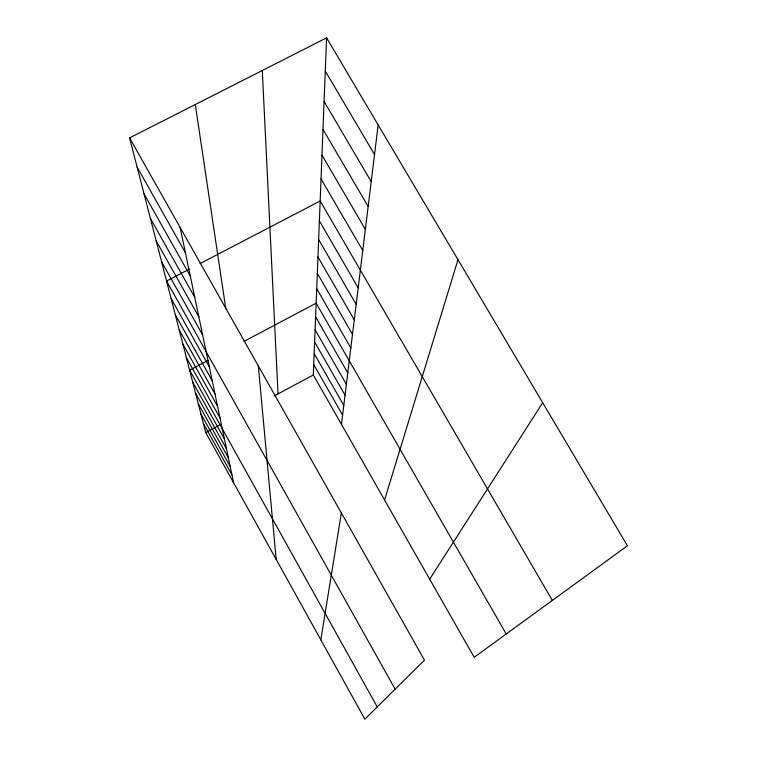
<?xml version="1.0" encoding="UTF-8"?>
<svg xmlns="http://www.w3.org/2000/svg" width="757" height="757" viewBox="0 0 757 757"><rect width="100%" height="100%" fill="white"/><g stroke="black" fill="none" stroke-linecap="round" stroke-linejoin="round"><path stroke-width="1.14" d="M326.589 37.85L627.421 545.778L474.194 657.294L313.322 374.999L326.589 37.85L129.579 137.906L205.734 432.559L364.865 719.15L424.469 660.161L129.579 137.906M341.464 424.393L378.159 124.924M320.826 639.845L341.369 512.981M384.565 500.017L457.985 259.708M429.683 579.19L542.693 402.733M205.734 432.559L221.044 424.374M273.958 396.053L313.322 374.999M208.071 360.389L189.61 370.164L377.232 706.906M243.953 341.398L316.142 303.188L506.206 633.997M189.524 269.066L166.568 281.017L395.145 689.182M199.952 263.625L320.173 200.993L552.336 600.424M325.283 71.073L374.535 154.551M324.091 101.476L371.214 181.633M322.984 129.4L368.167 206.491M321.971 155.138L365.357 229.39M321.034 178.926L362.764 250.548M319.388 220.93L358.193 287.849M318.65 239.543L356.168 304.38M317.968 256.983L354.276 319.851M317.325 273.334L352.497 334.357M316.719 288.71L350.832 347.983M315.612 316.852L347.775 372.927M315.101 329.759L346.375 384.357M314.619 341.975L345.041 395.173M314.164 353.557L343.792 405.421M313.729 364.552L342.599 415.148M137.14 167.136L185.427 252.8M144.038 193.839L190.281 276.012M150.369 218.338L194.738 297.293M156.197 240.896L198.845 316.861M161.582 261.723L202.63 334.935M171.073 298.438L209.292 366.748M175.274 314.694L212.234 380.828M179.21 329.901L214.997 393.99M182.891 344.161L217.581 406.329M186.354 357.55L220.003 417.911M192.685 382.048L224.441 439.079M195.58 393.271L226.466 448.778M198.325 403.888L228.387 457.947M200.927 413.947L230.204 466.624M203.396 423.494L231.935 474.866M180.1 227.365L233.572 482.692M195.297 104.532L225.86 309.111M258.317 365.905L276.191 559.461M262.282 70.515L278.027 393.886"/></g></svg>
